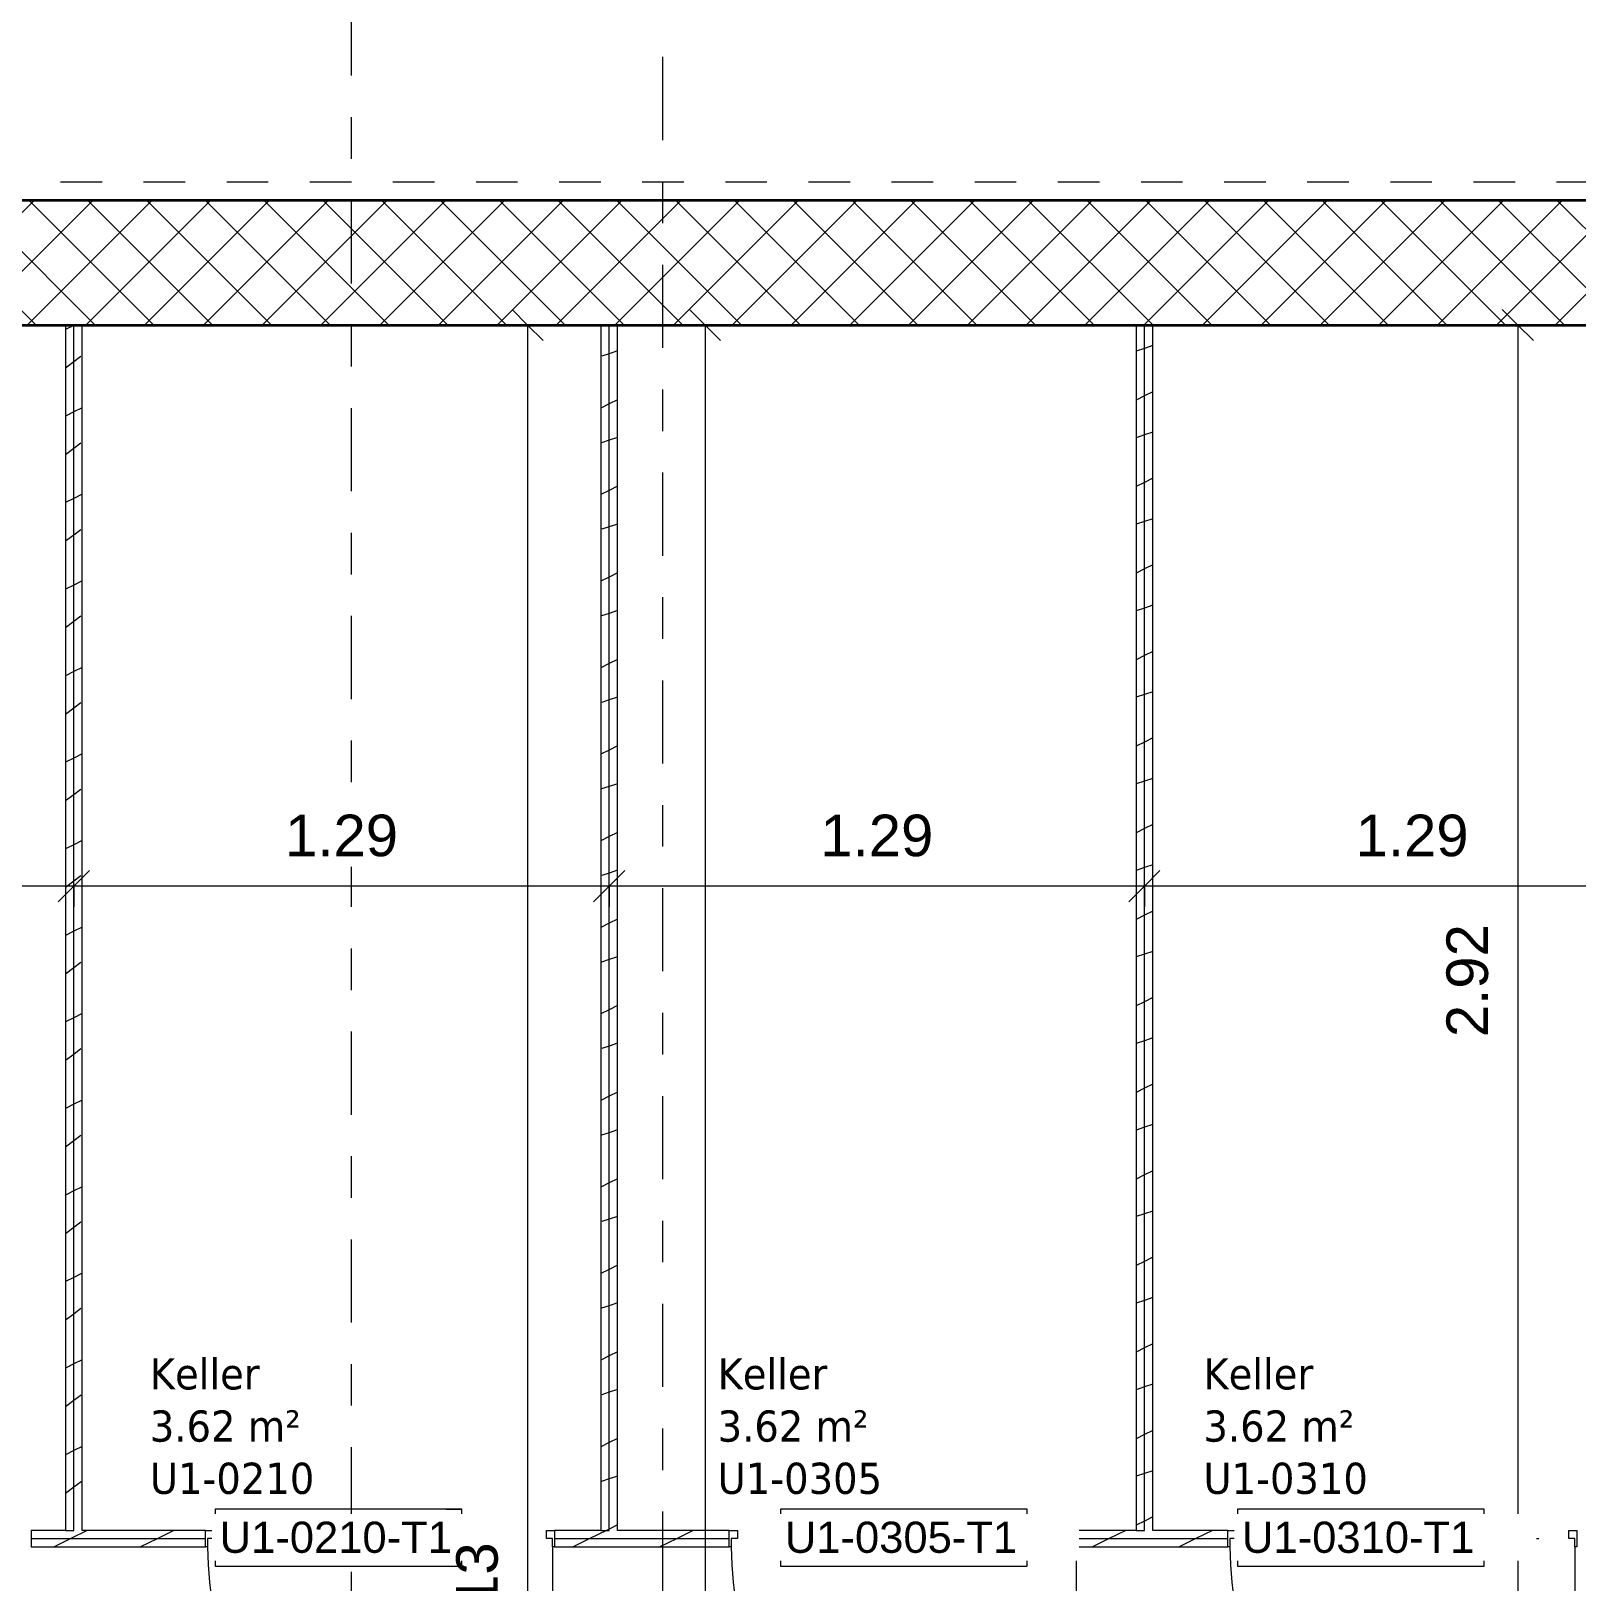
# Model space of a CAD drawing. Header units: metres. Extents: x -86 to 44, y -23 to 39.
# Drawn here: x -13.578 to -9.858, y 28.077 to 31.809 of the extents above; entities that cross this region are included whole.
import ezdxf

# ---------------------------------------------------------------- set-up
doc = ezdxf.new("R2010")
doc.units = ezdxf.units.M
doc.linetypes.add('_Rasterlinie_', pattern=[0.375, 0.2, -0.05, 0.075, -0.05])
doc.linetypes.add('_Strichliert - Fein_', pattern=[0.15, 0.1, -0.05])
for name, color, linetype, lineweight in [('A-____-____-DIMS', 7, 'Continuous', 5), ('A-____-____-DIMS-50', 7, 'Continuous', 5), ('A-AREA-____-IDEN', 7, 'Continuous', 5), ('A-DOOR-____-IDEN', 7, 'Continuous', 5), ('A-DOOR-____-OTLN', 7, 'Continuous', 9), ('A-DOOR-FRAM-MCUT', 7, 'Continuous', 9), ('A-DOOR-OPNG-OTLN', 7, 'Continuous', 9), ('A-WALL-____-MCUT', 7, 'Continuous', 35), ('A-WALL-____-PATT', 7, 'Continuous', 35), ('A-WALL-FNSH-MCUT', 7, 'Continuous', 35), ('S-GRID-____-OTLN', 7, 'Continuous', 5)]:
    doc.layers.add(name, color=color, linetype=linetype, lineweight=lineweight)
doc.layers.add('A-DETL-____-OTLN', color=5, linetype='Continuous', lineweight=9, true_color=0x0000ff)
doc.styles.add('Arial_1', font='arial.ttf', dxfattribs={"height": 0.1})
doc.styles.add('Arial_2', font='arial.ttf', dxfattribs={"height": 0.075})
doc.styles.add('Verdana_3', font='verdana.ttf', dxfattribs={"width": 0.9, "height": 0.075})
doc.dimstyles.new('SUB_Rohbau_fein_1', dxfattribs={"dimscale": 0.3048, "dimtxt": 0.102026, "dimasz": 0.246063, "dimexe": 0.164042, "dimexo": 0.0625, "dimgap": 0.123031, "dimtad": 1, "dimrnd": 0.005, "dimzin": 0, "dimdsep": 46, "dimtxsty": 'Arial_1', "dimblk1": 'OBLIQUE', "dimblk2": 'OBLIQUE', "dimsah": 1, "dimcen": 0.09, "dimazin": 0, "dimtfac": 1, "dimtdec": 4, "dimtix": 1, "dimtmove": 0, "dimatfit": 3, "dimfxl": 0.164042, "dimfxlon": 1, "dimtvp": 1, "dimtfill": 1, "dimtolj": 1, "dimtzin": 0, "dimarcsym": 2})
doc.dimstyles.new('SUB_Rohbau_fein_2', dxfattribs={"dimscale": 0.3048, "dimtxt": 0.102026, "dimasz": 0.246063, "dimexe": 0.164042, "dimexo": 0.0625, "dimgap": 0.123031, "dimtad": 1, "dimrnd": 0.005, "dimzin": 0, "dimdsep": 46, "dimtxsty": 'Arial_1', "dimblk1": 'OBLIQUE', "dimblk2": 'OBLIQUE', "dimsah": 1, "dimcen": 0.09, "dimazin": 0, "dimtfac": 1, "dimtdec": 4, "dimtix": 1, "dimtmove": 2, "dimatfit": 3, "dimfxl": 0.164042, "dimfxlon": 1, "dimtvp": 1, "dimtfill": 1, "dimtolj": 1, "dimtzin": 0, "dimarcsym": 2})
doc.dimstyles.new('SUB_Rohbau_fein_9', dxfattribs={"dimscale": 0.3048, "dimtxt": 0.102026, "dimasz": 0.246063, "dimexe": 0.164042, "dimexo": 0.0625, "dimgap": 0.123031, "dimtad": 1, "dimrnd": 0.005, "dimzin": 0, "dimdsep": 46, "dimtxsty": 'Arial_1', "dimblk1": 'OBLIQUE', "dimblk2": 'OBLIQUE', "dimsah": 1, "dimcen": 0.09, "dimazin": 0, "dimtfac": 1, "dimtdec": 4, "dimtix": 1, "dimtmove": 0, "dimatfit": 3, "dimfxl": 0.164042, "dimfxlon": 1, "dimtvp": 1, "dimtfill": 1, "dimtolj": 1, "dimtzin": 0, "dimarcsym": 2})
pattern_1 = [(216.87, (0.0833, 0.20825), (0.624749256, 0.416501116), [0.10412, -0.93712]), (206.565, (0.20825, 0.14578), (-0.20825414, -0.2082493), [0.23283, -0.23283]), (198.435, (0.20825, 0.04165), (-0.41650024, -0.20824584), [0.13171, -0.52684])]

# ---------------------------------------------------------------- blocks, each defined once
blk = doc.blocks.new('TU DF 1 - Rahmenstock - stumpf einschlagend - 800x1900 Kellerabteil-V76--01_UG_OK_FFB_AF')
at = {"layer": 'A-DOOR-FRAM-MCUT', "color": 253, "true_color": 0x999999}
for p, q in [((-0.42, 0.02), (-0.4, 0.02)), ((-0.42, -0.02), (-0.42, 0.02)), ((-0.4, 0.02), (-0.4, 0)), ((0.4, 0.02), (0.42, 0.02)), ((0.4, 0), (0.4, 0.02)), ((0.42, 0.02), (0.42, -0.02)), ((-0.415, -0.02), (-0.42, -0.02)), ((-0.415, 0), (-0.415, -0.02)), ((-0.4, 0), (-0.415, 0)), ((0.415, 0), (0.4, 0)), ((0.415, -0.02), (0.415, 0)), ((0.42, -0.02), (0.415, -0.02))]:
    blk.add_line(p, q, dxfattribs=at)
at = {"layer": 'A-DOOR-OPNG-OTLN', "color": 253, "true_color": 0x999999}
blk.add_line((0.415, -0.02), (0.415, -0.85), dxfattribs=at)
blk.add_arc((0.415, -0.02), 0.83, 180, 270, dxfattribs=at)
blk = doc.blocks.new('TU DF 1 - Rahmenstock - stumpf einschlagend - 800x1900 Kellerabteil-41621821--01_UG_OK_FFB_AF')
at = {"layer": 'A-DOOR-FRAM-MCUT', "color": 253, "true_color": 0x999999}
for p, q in [((-0.42, 0.02), (-0.4, 0.02)), ((-0.42, -0.02), (-0.42, 0.02)), ((-0.4, 0.02), (-0.4, 0)), ((0.4, 0.02), (0.42, 0.02)), ((0.4, 0), (0.4, 0.02)), ((0.42, 0.02), (0.42, -0.02)), ((-0.415, -0.02), (-0.42, -0.02)), ((-0.415, 0), (-0.415, -0.02)), ((-0.4, 0), (-0.415, 0)), ((0.415, 0), (0.4, 0)), ((0.415, -0.02), (0.415, 0)), ((0.42, -0.02), (0.415, -0.02))]:
    blk.add_line(p, q, dxfattribs=at)
at = {"layer": 'A-DOOR-OPNG-OTLN', "color": 253, "true_color": 0x999999}
blk.add_line((0.415, -0.02), (0.415, -0.85), dxfattribs=at)
blk.add_arc((0.415, -0.02), 0.83, 180, 270, dxfattribs=at)
blk = doc.blocks.new('DIMBLOCK217--01_UG_OK_FFB_AF')
at = {"layer": 'A-____-____-DIMS-50'}
for p, q in [((-12.383, 31.1016), (-12.4205, 31.1391)), ((-12.383, 31.1016), (-12.433, 31.1016)), ((-12.383, 31.1016), (-12.383, 24.9716)), ((-12.383, 31.1016), (-12.3455, 31.0641)), ((-12.383, 31.1016), (-12.333, 31.1016)), ((-12.383, 24.9716), (-12.4205, 25.0091)), ((-12.383, 24.9716), (-12.433, 24.9716)), ((-12.383, 24.9716), (-12.3455, 24.9341)), ((-12.383, 24.9716), (-12.333, 24.9716))]:
    blk.add_line(p, q, dxfattribs=at)
at = {"layer": 'A-____-____-DIMS-50', "color": 0, "insert": (-12.555, 27.9009), "char_height": 0.1, "width": 0.325653, "attachment_point": 1, "rotation": 90, "line_spacing_factor": 0.941778, "style": 'Arial_1', "bg_fill": 3, "box_fill_scale": 1.25, "bg_fill_color": 256, "bg_fill_true_color": 13158600, "bg_fill_transparency": 0}
blk.add_mtext('6.13', dxfattribs=at)
blk = doc.blocks.new('_Oblique')
at = {"color": 0, "linetype": 'ByBlock', "lineweight": -2}
blk.add_line((-0.5, -0.5), (0.5, 0.5), dxfattribs=at)
blk = doc.blocks.new('DIMBLOCK221--01_UG_OK_FFB_AF')
at = {"layer": 'A-____-____-DIMS-50'}
for p, q in [((-11.9562, 31.1016), (-11.9937, 31.1391)), ((-11.9562, 31.1016), (-12.0062, 31.1016)), ((-11.9562, 31.1016), (-11.9562, 23.5215)), ((-11.9562, 31.1016), (-11.9187, 31.0641)), ((-11.9562, 31.1016), (-11.9062, 31.1016)), ((-11.9562, 23.5215), (-11.9937, 23.559)), ((-11.9562, 23.5215), (-12.0062, 23.5215)), ((-11.9562, 23.5215), (-11.9187, 23.484)), ((-11.9562, 23.5215), (-11.9062, 23.5215))]:
    blk.add_line(p, q, dxfattribs=at)
at = {"layer": 'A-____-____-DIMS-50', "color": 0, "insert": (-12.1283, 27.1758), "char_height": 0.1, "width": 0.325653, "attachment_point": 1, "rotation": 90, "line_spacing_factor": 0.941778, "style": 'Arial_1', "bg_fill": 3, "box_fill_scale": 1.25, "bg_fill_color": 256, "bg_fill_true_color": 13158600, "bg_fill_transparency": 0}
blk.add_mtext('7.58', dxfattribs=at)
blk = doc.blocks.new('DIMBLOCK1633--01_UG_OK_FFB_AF')
at = {"layer": 'A-____-____-DIMS-50'}
for p, q in [((-10.899, 29.7516), (-10.899, 29.8016)), ((-10.899, 29.7516), (-10.8615, 29.7891)), ((-9.611, 29.7516), (-9.611, 29.8016)), ((-9.611, 29.7516), (-9.5735, 29.7891)), ((-10.899, 29.7516), (-10.9365, 29.7141)), ((-9.611, 29.7516), (-10.899, 29.7516)), ((-10.899, 29.7516), (-10.899, 29.7016)), ((-9.611, 29.7516), (-9.6485, 29.7141)), ((-9.611, 29.7516), (-9.611, 29.7016))]:
    blk.add_line(p, q, dxfattribs=at)
at = {"layer": 'A-____-____-DIMS-50', "color": 0, "insert": (-10.3907, 29.9236), "char_height": 0.1, "width": 0.325653, "attachment_point": 1, "line_spacing_factor": 0.941778, "style": 'Arial_1', "bg_fill": 3, "box_fill_scale": 1.25, "bg_fill_color": 256, "bg_fill_true_color": 13158600, "bg_fill_transparency": 0}
blk.add_mtext('1.29', dxfattribs=at)
blk = doc.blocks.new('DIMBLOCK1634--01_UG_OK_FFB_AF')
at = {"layer": 'A-____-____-DIMS-50'}
for p, q in [((-12.187, 29.7516), (-12.187, 29.8016)), ((-12.187, 29.7516), (-12.1495, 29.7891)), ((-10.899, 29.7516), (-10.899, 29.8016)), ((-10.899, 29.7516), (-10.8615, 29.7891)), ((-12.187, 29.7516), (-12.2245, 29.7141)), ((-10.899, 29.7516), (-12.187, 29.7516)), ((-12.187, 29.7516), (-12.187, 29.7016)), ((-10.899, 29.7516), (-10.9365, 29.7141)), ((-10.899, 29.7516), (-10.899, 29.7016))]:
    blk.add_line(p, q, dxfattribs=at)
at = {"layer": 'A-____-____-DIMS-50', "color": 0, "insert": (-11.6787, 29.9236), "char_height": 0.1, "width": 0.325653, "attachment_point": 1, "line_spacing_factor": 0.941778, "style": 'Arial_1', "bg_fill": 3, "box_fill_scale": 1.25, "bg_fill_color": 256, "bg_fill_true_color": 13158600, "bg_fill_transparency": 0}
blk.add_mtext('1.29', dxfattribs=at)
blk = doc.blocks.new('DIMBLOCK1635--01_UG_OK_FFB_AF')
at = {"layer": 'A-____-____-DIMS-50'}
for p, q in [((-13.475, 29.7516), (-13.475, 29.8016)), ((-13.475, 29.7516), (-13.4375, 29.7891)), ((-12.187, 29.7516), (-12.187, 29.8016)), ((-12.187, 29.7516), (-12.1495, 29.7891)), ((-13.475, 29.7516), (-13.5125, 29.7141)), ((-12.187, 29.7516), (-13.475, 29.7516)), ((-13.475, 29.7516), (-13.475, 29.7016)), ((-12.187, 29.7516), (-12.2245, 29.7141)), ((-12.187, 29.7516), (-12.187, 29.7016))]:
    blk.add_line(p, q, dxfattribs=at)
at = {"layer": 'A-____-____-DIMS-50', "color": 0, "insert": (-12.9667, 29.9236), "char_height": 0.1, "width": 0.325653, "attachment_point": 1, "line_spacing_factor": 0.941778, "style": 'Arial_1', "bg_fill": 3, "box_fill_scale": 1.25, "bg_fill_color": 256, "bg_fill_true_color": 13158600, "bg_fill_transparency": 0}
blk.add_mtext('1.29', dxfattribs=at)
blk = doc.blocks.new('DIMBLOCK1636--01_UG_OK_FFB_AF')
at = {"layer": 'A-____-____-DIMS-50'}
for p, q in [((-14.763, 29.7516), (-14.763, 29.8016)), ((-14.763, 29.7516), (-14.7255, 29.7891)), ((-13.475, 29.7516), (-13.475, 29.8016)), ((-13.475, 29.7516), (-13.4375, 29.7891)), ((-14.763, 29.7516), (-14.8005, 29.7141)), ((-13.475, 29.7516), (-14.763, 29.7516)), ((-14.763, 29.7516), (-14.763, 29.7016)), ((-13.475, 29.7516), (-13.5125, 29.7141)), ((-13.475, 29.7516), (-13.475, 29.7016))]:
    blk.add_line(p, q, dxfattribs=at)
at = {"layer": 'A-____-____-DIMS-50', "color": 0, "insert": (-14.2547, 29.9236), "char_height": 0.1, "width": 0.325653, "attachment_point": 1, "line_spacing_factor": 0.941778, "style": 'Arial_1', "bg_fill": 3, "box_fill_scale": 1.25, "bg_fill_color": 256, "bg_fill_true_color": 13158600, "bg_fill_transparency": 0}
blk.add_mtext('1.29', dxfattribs=at)
blk = doc.blocks.new('DIMBLOCK1672--01_UG_OK_FFB_AF')
at = {"layer": 'A-____-____-DIMS-50'}
for p, q in [((-10.0002, 31.1016), (-10.0377, 31.1391)), ((-10.0002, 31.1016), (-10.0502, 31.1016)), ((-10.0002, 31.1016), (-10.0002, 28.1816)), ((-10.0002, 31.1016), (-9.9627, 31.0641)), ((-10.0002, 31.1016), (-9.9502, 31.1016)), ((-10.0002, 28.1816), (-10.0377, 28.2191)), ((-10.0002, 28.1816), (-10.0502, 28.1816)), ((-10.0002, 28.1816), (-9.9627, 28.1441)), ((-10.0002, 28.1816), (-9.9502, 28.1816))]:
    blk.add_line(p, q, dxfattribs=at)
at = {"layer": 'A-____-____-DIMS-50', "color": 0, "insert": (-10.1722, 29.3882), "char_height": 0.1, "width": 0.325653, "attachment_point": 1, "rotation": 90, "line_spacing_factor": 0.941778, "style": 'Arial_1', "bg_fill": 3, "box_fill_scale": 1.25, "bg_fill_color": 256, "bg_fill_true_color": 13158600, "bg_fill_transparency": 0}
blk.add_mtext('2.92', dxfattribs=at)
blk = doc.blocks.new('DIMBLOCK1673--01_UG_OK_FFB_AF')
at = {"layer": 'A-____-____-DIMS-50'}
for p, q in [((-10.0002, 28.1816), (-10.0377, 28.2191)), ((-10.0002, 28.1816), (-10.0502, 28.1816)), ((-10.0002, 28.1816), (-10.0002, 26.9216)), ((-10.0002, 28.1816), (-9.9627, 28.1441)), ((-10.0002, 28.1816), (-9.9502, 28.1816)), ((-10.0002, 26.9216), (-10.0377, 26.9591)), ((-10.0002, 26.9216), (-10.0502, 26.9216)), ((-10.0002, 26.9216), (-9.9627, 26.8841)), ((-10.0002, 26.9216), (-9.9502, 26.9216))]:
    blk.add_line(p, q, dxfattribs=at)
at = {"layer": 'A-____-____-DIMS-50', "color": 0, "insert": (-10.1722, 27.3519), "char_height": 0.1, "width": 0.325653, "attachment_point": 1, "rotation": 90, "line_spacing_factor": 0.941778, "style": 'Arial_1', "bg_fill": 3, "box_fill_scale": 1.25, "bg_fill_color": 256, "bg_fill_true_color": 13158600, "bg_fill_transparency": 0}
blk.add_mtext('1.26', dxfattribs=at)

msp = doc.modelspace()

# ---------------------------------------------------------------- hatches: boundary and pattern name
at = {"layer": 'A-WALL-____-PATT', "lineweight": 9}
h = msp.add_hatch(dxfattribs=at)
h.set_pattern_fill('FP_1', color=256, style=0, pattern_type=2)
h.set_pattern_definition([(45, (0, 0), (-0.07071068, 0.07071068), []), (135, (0, 0), (-0.07071068, -0.07071068), [])])
h.paths.add_polyline_path([(-8.343, 31.1016), (25.752, 31.1016), (25.752, 31.4016), (-15.988, 31.4016), (-15.988, 31.1016), (-8.8484, 31.1016)])
at = {"layer": 'A-WALL-____-PATT', "lineweight": 9, "true_color": 0xc3b7ad}
h = msp.add_hatch(dxfattribs=at)
h.set_pattern_fill('FP_4', color=9, style=0, pattern_type=2)
h.set_pattern_definition(pattern_1)
h.paths.add_polyline_path([(-13.495, 28.2016), (-13.475, 28.2016), (-13.475, 31.1016), (-13.495, 31.1016), (-13.495, 29.1122)])
h = msp.add_hatch(dxfattribs=at)
h.set_pattern_fill('FP_4', color=9, style=0, pattern_type=2)
h.set_pattern_definition(pattern_1)
h.paths.add_polyline_path([(-13.455, 28.2016), (-13.455, 31.1016), (-13.475, 31.1016), (-13.475, 28.2016)])
h = msp.add_hatch(dxfattribs=at)
h.set_pattern_fill('FP_4', color=9, style=0, pattern_type=2)
h.set_pattern_definition(pattern_1)
h.paths.add_polyline_path([(-12.187, 28.2016), (-12.187, 31.1016), (-12.207, 31.1016), (-12.207, 28.2016)])
h = msp.add_hatch(dxfattribs=at)
h.set_pattern_fill('FP_4', color=9, style=0, pattern_type=2)
h.set_pattern_definition(pattern_1)
h.paths.add_polyline_path([(-12.167, 28.2016), (-12.167, 31.1016), (-12.187, 31.1016), (-12.187, 28.2016)])
h = msp.add_hatch(dxfattribs=at)
h.set_pattern_fill('FP_4', color=9, style=0, pattern_type=2)
h.set_pattern_definition(pattern_1)
h.paths.add_polyline_path([(-10.899, 28.2016), (-10.899, 31.1016), (-10.919, 31.1016), (-10.919, 28.2016)])
h = msp.add_hatch(dxfattribs=at)
h.set_pattern_fill('FP_4', color=9, style=0, pattern_type=2)
h.set_pattern_definition(pattern_1)
h.paths.add_polyline_path([(-10.899, 28.2016), (-10.879, 28.2016), (-10.879, 31.1016), (-10.899, 31.1016), (-10.899, 30.0516)])
h = msp.add_hatch(dxfattribs=at)
h.set_pattern_fill('FP_4', color=9, style=0, pattern_type=2)
h.set_pattern_definition(pattern_1)
h.paths.add_polyline_path([(-12.207, 28.1616), (-11.898, 28.1616), (-11.898, 28.1816), (-12.318, 28.1816), (-12.318, 28.1616)])
h.paths.add_polyline_path([(-8.343, 28.1616), (-8.343, 28.1816), (-8.393, 28.1816), (-8.393, 28.1616)])
h.paths.add_polyline_path([(-14.418, 28.1616), (-14.418, 28.1816), (-14.763, 28.1816), (-14.763, 28.1616), (-14.743, 28.1616)])
h.paths.add_polyline_path([(-10.698, 28.1616), (-10.698, 28.1816), (-11.058, 28.1816), (-11.058, 28.1616), (-10.8716, 28.1616)])
h.paths.add_polyline_path([(-13.578, 28.1616), (-13.158, 28.1616), (-13.158, 28.1816), (-13.578, 28.1816)])
h.paths.add_polyline_path([(-9.631, 28.1616), (-9.233, 28.1616), (-9.233, 28.1816), (-9.858, 28.1816), (-9.858, 28.1616)])
h = msp.add_hatch(dxfattribs=at)
h.set_pattern_fill('FP_4', color=9, style=0, pattern_type=2)
h.set_pattern_definition(pattern_1)
h.paths.add_polyline_path([(-13.495, 28.1816), (-13.158, 28.1816), (-13.158, 28.2016), (-13.578, 28.2016), (-13.578, 28.1816)])
h.paths.add_polyline_path([(-14.743, 28.1816), (-14.418, 28.1816), (-14.418, 28.2016), (-14.743, 28.2016)])
h.paths.add_polyline_path([(-10.919, 28.1816), (-10.698, 28.1816), (-10.698, 28.2016), (-11.058, 28.2016), (-11.058, 28.1816)])
h.paths.add_polyline_path([(-12.167, 28.1816), (-11.898, 28.1816), (-11.898, 28.2016), (-12.318, 28.2016), (-12.318, 28.1816), (-12.187, 28.1816)])
h.paths.add_polyline_path([(-9.858, 28.1816), (-9.233, 28.1816), (-9.233, 28.2016), (-9.858, 28.2016)])
h.paths.add_polyline_path([(-8.343, 28.1816), (-8.343, 28.2016), (-8.393, 28.2016), (-8.393, 28.1816)])

# ---------------------------------------------------------------- linework, layer by layer
at = {"layer": 'A-DETL-____-OTLN', "color": 133, "linetype": '_Strichliert - Fein_', "true_color": 0x4cc3d9}
msp.add_line((26.3929, 31.4456), (-69.9025, 31.4456), dxfattribs=at)
at = {"layer": 'A-DOOR-____-IDEN', "flags": 128}
msp.add_lwpolyline([(-11.7741, 28.2534), (-11.1821, 28.2534), (-11.1821, 28.1144), (-11.7741, 28.1144)], close=True, dxfattribs=at)
at = {"layer": 'A-WALL-____-MCUT'}
for p, q in [((25.752, 31.4016), (-69.9425, 31.4016)), ((-15.983, 31.1016), (-9.631, 31.1016))]:
    msp.add_line(p, q, dxfattribs=at)
at = {"layer": 'A-WALL-____-MCUT', "color": 253, "lineweight": 9, "true_color": 0x999999}
for p, q in [((-13.475, 28.2016), (-13.475, 31.1016)), ((-12.187, 28.2016), (-12.187, 31.1016)), ((-10.899, 28.2016), (-10.899, 31.1016)), ((-13.578, 28.1816), (-13.158, 28.1816)), ((-13.495, 28.2016), (-13.475, 28.2016)), ((-12.318, 28.1816), (-11.898, 28.1816)), ((-12.207, 28.2016), (-12.187, 28.2016)), ((-11.058, 28.1816), (-10.698, 28.1816)), ((-10.919, 28.2016), (-10.899, 28.2016))]:
    msp.add_line(p, q, dxfattribs=at)
at = {"layer": 'A-WALL-FNSH-MCUT', "color": 253, "lineweight": 9, "true_color": 0x999999}
for p, q in [((-13.495, 31.1016), (-13.495, 28.2016)), ((-13.455, 28.2016), (-13.455, 31.1016)), ((-12.207, 31.1016), (-12.207, 28.2016)), ((-12.167, 28.2016), (-12.167, 31.1016)), ((-10.919, 31.1016), (-10.919, 28.2016)), ((-10.879, 28.2016), (-10.879, 31.1016)), ((-13.495, 28.2016), (-13.578, 28.2016)), ((-13.578, 28.2016), (-13.578, 28.1616)), ((-13.158, 28.2016), (-13.455, 28.2016)), ((-13.158, 28.1616), (-13.158, 28.2016)), ((-12.207, 28.2016), (-12.318, 28.2016)), ((-12.318, 28.2016), (-12.318, 28.1616)), ((-11.898, 28.2016), (-12.167, 28.2016)), ((-11.898, 28.1616), (-11.898, 28.2016)), ((-10.919, 28.2016), (-11.058, 28.2016)), ((-11.058, 28.2016), (-11.058, 28.1616)), ((-10.698, 28.2016), (-10.879, 28.2016)), ((-10.698, 28.1616), (-10.698, 28.2016)), ((-13.578, 28.1616), (-13.158, 28.1616)), ((-12.318, 28.1616), (-11.898, 28.1616)), ((-11.058, 28.1616), (-10.698, 28.1616))]:
    msp.add_line(p, q, dxfattribs=at)
at = {"layer": 'S-GRID-____-OTLN', "color": 8, "linetype": '_Rasterlinie_', "true_color": 0x808080}
for p, q in [((-12.808, 35.9016), (-12.808, 15.5711)), ((-12.058, -3.9534), (-12.058, 34.9016))]:
    msp.add_line(p, q, dxfattribs=at)

# ---------------------------------------------------------------- block references
at = {"layer": 'A-DOOR-____-OTLN', "color": 253, "true_color": 0x999999}
for name, p in [('TU DF 1 - Rahmenstock - stumpf einschlagend - 800x1900 Kellerabteil-V76--01_UG_OK_FFB_AF', (-12.738, 28.1816)), ('TU DF 1 - Rahmenstock - stumpf einschlagend - 800x1900 Kellerabteil-41621821--01_UG_OK_FFB_AF', (-11.478, 28.1816)), ('TU DF 1 - Rahmenstock - stumpf einschlagend - 800x1900 Kellerabteil-V76--01_UG_OK_FFB_AF', (-10.278, 28.1816))]:
    msp.add_blockref(name, p, dxfattribs=at)

# ---------------------------------------------------------------- texts
at = {"layer": 'A-AREA-____-IDEN', "color": 8, "true_color": 0x808080, "char_height": 0.075, "attachment_point": 1, "style": 'Verdana_3'}
for s, insert, width in [('Keller', (-13.2921, 28.6157), 0.331899), ('Keller', (-11.9259, 28.6157), 0.331899), ('Keller', (-10.7569, 28.6157), 0.331899), ('3.62 m²', (-13.2921, 28.4901), 0.472595), ('3.62 m²', (-11.9259, 28.4901), 0.472595), ('3.62 m²', (-10.7569, 28.4901), 0.472595), ('U1-0210', (-13.2921, 28.3644), 0.497848), ('U1-0305', (-11.9259, 28.3644), 0.497848), ('U1-0310', (-10.7569, 28.3644), 0.497848)]:
    msp.add_mtext(s, dxfattribs=dict(at, insert=insert, width=width))

# ---------------------------------------------------------------- next in the draw order: texts
at = {"layer": 'A-DOOR-____-IDEN', "insert": (-11.7641, 28.2225), "char_height": 0.075, "width": 0.689451, "attachment_point": 1, "style": 'Arial_2', "bg_fill": 3, "box_fill_scale": 1.25, "bg_fill_color": 256, "bg_fill_true_color": 13158600, "bg_fill_transparency": 0}
msp.add_mtext('U1-0305-T1', dxfattribs=at)

# ---------------------------------------------------------------- next in the draw order: dimensions: what is measured, and where the dimension line sits
at = {"layer": 'A-____-____-DIMS'}
for base, p1, p2, override, picture, middle in [((-12.383, 24.9716), (-12.333, 31.1016), (-12.433, 24.9716), {"dimpost": '<>', "dimfxl": 6.130817}, 'DIMBLOCK217--01_UG_OK_FFB_AF', (-12.4716, 28.0366)), ((-11.9562, 23.5215), (-11.9062, 31.1016), (-11.9062, 23.5215), {"dimpost": '<>', "dimfxl": 7.580096}, 'DIMBLOCK221--01_UG_OK_FFB_AF', (-12.0448, 27.3115))]:
    dim = msp.add_linear_dim(base=base, p1=p1, p2=p2, angle=90, dimstyle='SUB_Rohbau_fein_1', override=override, dxfattribs=at)
    dim.commit()
    dim.dimension.update_dxf_attribs({"geometry": picture, "text_midpoint": middle})
dim = msp.add_linear_dim(base=(-10.899, 29.7516), p1=(-9.611, 29.7016), p2=(-10.899, 29.7016), dimstyle='SUB_Rohbau_fein_9', override={"dimpost": '<>', "dimfxl": 1.288}, dxfattribs=at)
dim.commit()
dim.dimension.update_dxf_attribs({"geometry": 'DIMBLOCK1633--01_UG_OK_FFB_AF', "text_midpoint": (-10.255, 29.8401)})

# ---------------------------------------------------------------- next in the draw order: linework, layer by layer
at = {"layer": 'A-DOOR-____-IDEN', "flags": 128}
msp.add_lwpolyline([(-13.1341, 28.2534), (-12.5421, 28.2534), (-12.5421, 28.1144), (-13.1341, 28.1144)], close=True, dxfattribs=at)

# ---------------------------------------------------------------- next in the draw order: dimensions: what is measured, and where the dimension line sits
at = {"layer": 'A-____-____-DIMS'}
dim = msp.add_linear_dim(base=(-10.0002, 28.1816), p1=(-9.9502, 31.1016), p2=(-9.9502, 28.1816), angle=90, dimstyle='SUB_Rohbau_fein_2', override={"dimpost": '<>', "dimfxl": 2.920001}, dxfattribs=at)
dim.commit()
dim.dimension.update_dxf_attribs({"geometry": 'DIMBLOCK1672--01_UG_OK_FFB_AF', "text_midpoint": (-10.1056, 29.551), "dimtype": 160, "text_rotation": 90})
dim = msp.add_linear_dim(base=(-12.187, 29.7516), p1=(-10.899, 29.7016), p2=(-12.187, 29.7016), dimstyle='SUB_Rohbau_fein_9', override={"dimpost": '<>', "dimfxl": 1.288}, dxfattribs=at)
dim.commit()
dim.dimension.update_dxf_attribs({"geometry": 'DIMBLOCK1634--01_UG_OK_FFB_AF', "text_midpoint": (-11.543, 29.8401)})

# ---------------------------------------------------------------- next in the draw order: texts
at = {"layer": 'A-DOOR-____-IDEN', "insert": (-13.1241, 28.2225), "char_height": 0.075, "width": 0.689451, "attachment_point": 1, "style": 'Arial_2', "bg_fill": 3, "box_fill_scale": 1.25, "bg_fill_color": 256, "bg_fill_true_color": 13158600, "bg_fill_transparency": 0}
msp.add_mtext('U1-0210-T1', dxfattribs=at)

# ---------------------------------------------------------------- next in the draw order: dimensions: what is measured, and where the dimension line sits
at = {"layer": 'A-____-____-DIMS'}
dim = msp.add_linear_dim(base=(-13.475, 29.7516), p1=(-12.187, 29.7016), p2=(-13.475, 29.7016), dimstyle='SUB_Rohbau_fein_9', override={"dimpost": '<>', "dimfxl": 1.288}, dxfattribs=at)
dim.commit()
dim.dimension.update_dxf_attribs({"geometry": 'DIMBLOCK1635--01_UG_OK_FFB_AF', "text_midpoint": (-12.831, 29.8401)})
dim = msp.add_linear_dim(base=(-10.0002, 26.9216), p1=(-9.9502, 28.1816), p2=(-9.9502, 26.9216), angle=90, dimstyle='SUB_Rohbau_fein_2', override={"dimpost": '<>', "dimfxl": 1.26}, dxfattribs=at)
dim.commit()
dim.dimension.update_dxf_attribs({"geometry": 'DIMBLOCK1673--01_UG_OK_FFB_AF', "text_midpoint": (-10.1056, 27.5147), "dimtype": 160, "text_rotation": 90})

# ---------------------------------------------------------------- next in the draw order: linework, layer by layer
at = {"layer": 'A-DOOR-____-IDEN', "flags": 128}
msp.add_lwpolyline([(-10.6741, 28.2534), (-10.0821, 28.2534), (-10.0821, 28.1144), (-10.6741, 28.1144)], close=True, dxfattribs=at)

# ---------------------------------------------------------------- next in the draw order: dimensions: what is measured, and where the dimension line sits
at = {"layer": 'A-____-____-DIMS'}
dim = msp.add_linear_dim(base=(-14.763, 29.7516), p1=(-13.475, 29.7016), p2=(-14.763, 29.7016), dimstyle='SUB_Rohbau_fein_9', override={"dimpost": '<>', "dimfxl": 1.288}, dxfattribs=at)
dim.commit()
dim.dimension.update_dxf_attribs({"geometry": 'DIMBLOCK1636--01_UG_OK_FFB_AF', "text_midpoint": (-14.119, 29.8401)})

# ---------------------------------------------------------------- next in the draw order: texts
at = {"layer": 'A-DOOR-____-IDEN', "insert": (-10.6641, 28.2225), "char_height": 0.075, "width": 0.689451, "attachment_point": 1, "style": 'Arial_2', "bg_fill": 3, "box_fill_scale": 1.25, "bg_fill_color": 256, "bg_fill_true_color": 13158600, "bg_fill_transparency": 0}
msp.add_mtext('U1-0310-T1', dxfattribs=at)

doc.saveas('drawing.dxf')
